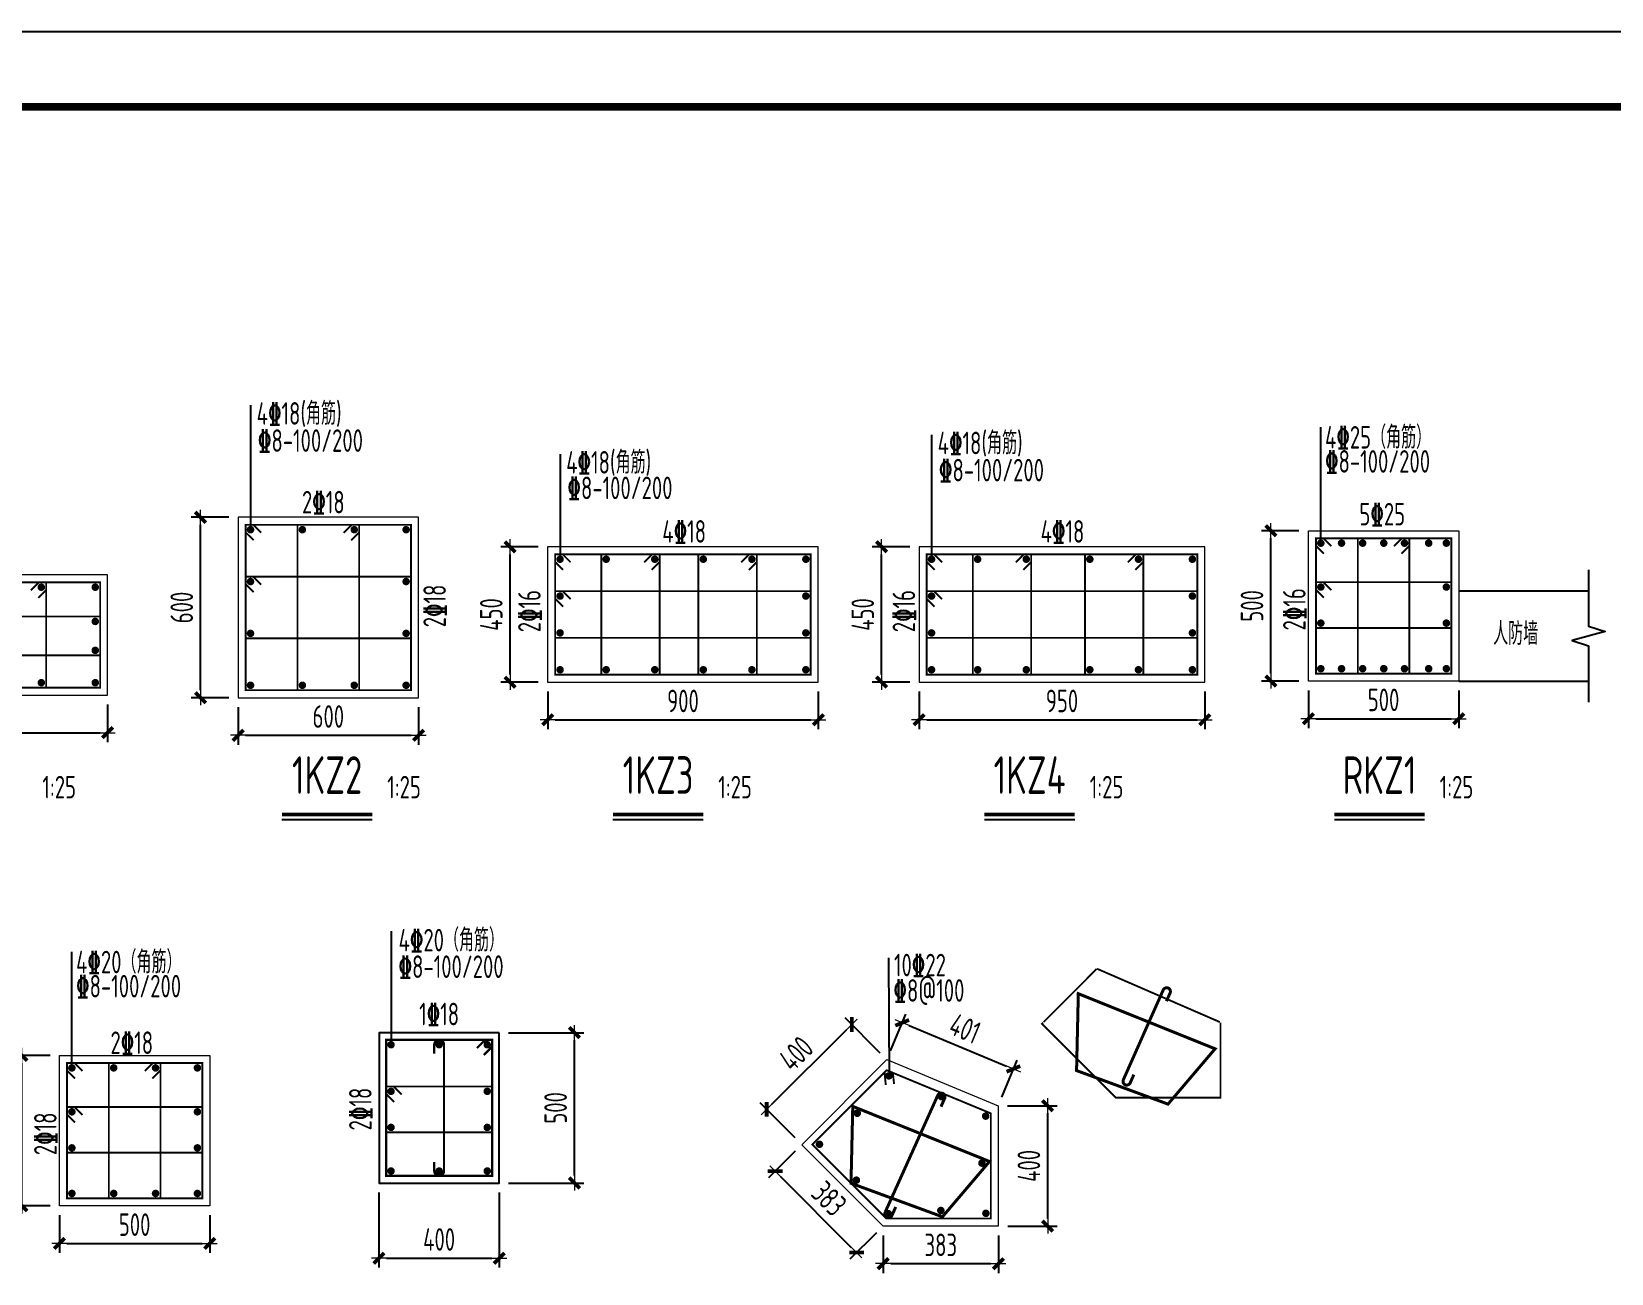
# Model space of a CAD drawing. Extents: x 292423 to 376523, y 106557 to 361882.
# Drawn here: x 341697 to 362713, y 345364 to 361882 of the extents above; entities that cross this region are included whole.
import ezdxf
from ezdxf.enums import TextEntityAlignment as Align

# ---------------------------------------------------------------- set-up
doc = ezdxf.new("R2010")
doc.units = 0
doc.header["$LTSCALE"] = 1000
doc.layers.get('0').update_dxf_attribs({"linetype": 'CONTINUOUS'})
doc.layers.get('Defpoints').update_dxf_attribs({"linetype": 'CONTINUOUS'})
for name, color, linetype in [('1508', 2, 'CONTINUOUS'), ('COLU_DE', 7, 'CONTINUOUS'), ('NUM', 7, 'CONTINUOUS'), ('TEXT', 7, 'CONTINUOUS'), ('THICK', 6, 'CONTINUOUS'), ('THIN', 7, 'CONTINUOUS'), ('tk', 7, 'CONTINUOUS'), ('柱', 2, 'CONTINUOUS')]:
    doc.layers.add(name, color=color, linetype=linetype)
for name, color, linetype, lineweight in [('REIN', 6, 'CONTINUOUS', 18), ('Z-柱大样外框', 7, 'ByLayer', 18), ('Z-详图标注', 3, 'CONTINUOUS', 18)]:
    doc.layers.add(name, color=color, linetype=linetype, lineweight=lineweight)
doc.styles.get("Standard").update_dxf_attribs({"font": 'tssdeng.shx', "width": 0.7, "bigfont": 'tssdchn.shx'})
doc.styles.add('TCCAD_Dimension', font='Tssdeng.shx', dxfattribs={"width": 0.7, "bigfont": 'tssdchn.shx'})
doc.dimstyles.new('TCCAD_25_100', dxfattribs={"dimtxt": 300, "dimasz": 100, "dimexe": 125, "dimexo": 125, "dimgap": 100, "dimtad": 1, "dimdec": 0, "dimlfac": 0.25, "dimzin": 0, "dimdsep": 46, "dimtxsty": 'TCCAD_Dimension', "dimblk": '_TCDBK25_100', "dimcen": 0, "dimclrt": 7, "dimadec": 0, "dimazin": 0, "dimtfac": 1, "dimtdec": 0, "dimtix": 1, "dimtmove": 2, "dimatfit": 3, "dimfxl": 1, "dimtolj": 1, "dimtzin": 0, "dimarcsym": 0})

# ---------------------------------------------------------------- blocks, each defined once
blk = doc.blocks.new('_TCDBK25_100')
blk.add_line((-1, 0), (1, 0))
at = {"const_width": 0.5}
blk.add_lwpolyline([(-0.7, -0.7), (0.7, 0.7)], dxfattribs=at)
blk = doc.blocks.new('*D200')
at = {"layer": 'Defpoints', "color": 0}
for p in [(347918, 348566), (348918, 348566), (347918, 346566)]:
    blk.add_point(p, dxfattribs=at)
at = {"layer": 'Z-详图标注', "color": 0, "lineweight": -2}
for p, q in [((348043, 348566), (349043, 348566)), ((348918, 346666), (348918, 348466)), ((348043, 346566), (349043, 346566))]:
    blk.add_line(p, q, dxfattribs=at)
at = {"layer": 'Z-详图标注', "color": 0, "lineweight": -2, "xscale": 100, "yscale": 100, "zscale": 100}
for p, rotation in [((348918, 348566), 90), ((348918, 346566), 270)]:
    blk.add_blockref('_TCDBK25_100', p, dxfattribs=dict(at, rotation=rotation))
at = {"layer": 'Z-详图标注', "color": 7, "insert": (348668, 347566), "char_height": 300, "attachment_point": 5, "rotation": 90, "style": 'TCCAD_Dimension'}
blk.add_mtext('\\A1;500', dxfattribs=at)
blk = doc.blocks.new('*D201')
at = {"layer": 'Defpoints', "color": 0}
for p in [(346318, 346566), (347918, 346566), (347918, 345566)]:
    blk.add_point(p, dxfattribs=at)
at = {"layer": 'Z-详图标注', "color": 0, "lineweight": -2}
for p, q in [((346318, 346441), (346318, 345441)), ((347918, 346441), (347918, 345441)), ((346418, 345566), (347818, 345566))]:
    blk.add_line(p, q, dxfattribs=at)
at = {"layer": 'Z-详图标注', "color": 0, "lineweight": -2, "xscale": 100, "yscale": 100, "zscale": 100, "rotation": 180}
blk.add_blockref('_TCDBK25_100', (346318, 345566), dxfattribs=at)
at = {"layer": 'Z-详图标注', "color": 0, "lineweight": -2, "xscale": 100, "yscale": 100, "zscale": 100}
blk.add_blockref('_TCDBK25_100', (347918, 345566), dxfattribs=at)
at = {"layer": 'Z-详图标注', "color": 7, "insert": (347118, 345816), "char_height": 300, "attachment_point": 5, "style": 'TCCAD_Dimension'}
blk.add_mtext('\\A1;400', dxfattribs=at)
blk = doc.blocks.new('*D202')
at = {"layer": 'Defpoints', "color": 0}
for p in [(351941, 347078), (353025, 345994), (352672, 345641)]:
    blk.add_point(p, dxfattribs=at)
at = {"layer": 'Z-详图标注', "color": 0, "lineweight": -2}
for p, q in [((351853, 346990), (351499, 346636)), ((351658, 346654), (352601, 345711)), ((352937, 345906), (352583, 345552))]:
    blk.add_line(p, q, dxfattribs=at)
at = {"layer": 'Z-详图标注', "color": 0, "lineweight": -2, "xscale": 100, "yscale": 100, "zscale": 100}
for p, rotation in [((351588, 346725), 134.9999999998575), ((352672, 345641), 314.9999999998575)]:
    blk.add_blockref('_TCDBK25_100', p, dxfattribs=dict(at, rotation=rotation))
at = {"layer": 'Z-详图标注', "color": 7, "insert": (352306, 346360), "char_height": 300, "attachment_point": 5, "rotation": 315, "style": 'TCCAD_Dimension'}
blk.add_mtext('\\A1;383', dxfattribs=at)
blk = doc.blocks.new('*D203')
at = {"layer": 'Defpoints', "color": 0}
for p in [(353025, 345994), (354558, 345994), (354558, 345494)]:
    blk.add_point(p, dxfattribs=at)
at = {"layer": 'Z-详图标注', "color": 0, "lineweight": -2}
for p, q in [((353025, 345869), (353025, 345369)), ((354558, 345869), (354558, 345369)), ((353125, 345494), (354458, 345494))]:
    blk.add_line(p, q, dxfattribs=at)
at = {"layer": 'Z-详图标注', "color": 0, "lineweight": -2, "xscale": 100, "yscale": 100, "zscale": 100, "rotation": 180}
blk.add_blockref('_TCDBK25_100', (353025, 345494), dxfattribs=at)
at = {"layer": 'Z-详图标注', "color": 0, "lineweight": -2, "xscale": 100, "yscale": 100, "zscale": 100}
blk.add_blockref('_TCDBK25_100', (354558, 345494), dxfattribs=at)
at = {"layer": 'Z-详图标注', "color": 7, "insert": (353792, 345744), "char_height": 300, "attachment_point": 5, "style": 'TCCAD_Dimension'}
blk.add_mtext('\\A1;383', dxfattribs=at)
blk = doc.blocks.new('*D204')
at = {"layer": 'Defpoints', "color": 0}
for p in [(354555, 347594), (355214, 347594), (354558, 345994)]:
    blk.add_point(p, dxfattribs=at)
at = {"layer": 'Z-详图标注', "color": 0, "lineweight": -2}
for p, q in [((354680, 347594), (355339, 347594)), ((355214, 346094), (355214, 347494)), ((354683, 345994), (355339, 345994))]:
    blk.add_line(p, q, dxfattribs=at)
at = {"layer": 'Z-详图标注', "color": 0, "lineweight": -2, "xscale": 100, "yscale": 100, "zscale": 100}
for p, rotation in [((355214, 347594), 90), ((355214, 345994), 270)]:
    blk.add_blockref('_TCDBK25_100', p, dxfattribs=dict(at, rotation=rotation))
at = {"layer": 'Z-详图标注', "color": 7, "insert": (354964, 346794), "char_height": 300, "attachment_point": 5, "rotation": 90, "style": 'TCCAD_Dimension'}
blk.add_mtext('\\A1;400', dxfattribs=at)
blk = doc.blocks.new('*D205')
at = {"layer": 'Defpoints', "color": 0}
for p in [(352609, 348675), (353075, 348207), (351941, 347078)]:
    blk.add_point(p, dxfattribs=at)
at = {"layer": 'Z-详图标注', "color": 0, "lineweight": -2}
for p, q in [((352987, 348296), (352521, 348764)), ((351546, 347617), (352538, 348605)), ((351853, 347167), (351387, 347635))]:
    blk.add_line(p, q, dxfattribs=at)
at = {"layer": 'Z-详图标注', "color": 0, "lineweight": -2, "xscale": 100, "yscale": 100, "zscale": 100}
for p, rotation in [((352609, 348675), 44.883734676522), ((351475, 347546), 224.883734676522)]:
    blk.add_blockref('_TCDBK25_100', p, dxfattribs=dict(at, rotation=rotation))
at = {"layer": 'Z-详图标注', "color": 7, "insert": (351866, 348288), "char_height": 300, "attachment_point": 5, "rotation": 44.8837, "style": 'TCCAD_Dimension'}
blk.add_mtext('\\A1;400', dxfattribs=at)
blk = doc.blocks.new('*D206')
at = {"layer": 'Defpoints', "color": 0}
for p in [(353075, 348207), (354758, 348085), (354555, 347594)]:
    blk.add_point(p, dxfattribs=at)
at = {"layer": 'Z-详图标注', "color": 0, "lineweight": -2}
for p, q in [((353123, 348323), (353326, 348813)), ((353370, 348660), (354666, 348123)), ((354603, 347710), (354806, 348200))]:
    blk.add_line(p, q, dxfattribs=at)
at = {"layer": 'Z-详图标注', "color": 0, "lineweight": -2, "xscale": 100, "yscale": 100, "zscale": 100}
for p, rotation in [((353278, 348698), 157.5000000000716), ((354758, 348085), 337.5000000000716)]:
    blk.add_blockref('_TCDBK25_100', p, dxfattribs=dict(at, rotation=rotation))
at = {"layer": 'Z-详图标注', "color": 7, "insert": (354114, 348622), "char_height": 300, "attachment_point": 5, "rotation": 337.5, "style": 'TCCAD_Dimension'}
blk.add_mtext('\\A1;401', dxfattribs=at)
blk = doc.blocks.new('*D264')
at = {"layer": 'Defpoints', "color": 0}
for p in [(342067, 346263), (344067, 346263), (344067, 345763)]:
    blk.add_point(p, dxfattribs=at)
at = {"layer": 'Z-详图标注', "color": 0, "lineweight": -2}
for p, q in [((342067, 346138), (342067, 345638)), ((344067, 346138), (344067, 345638)), ((342167, 345763), (343967, 345763))]:
    blk.add_line(p, q, dxfattribs=at)
at = {"layer": 'Z-详图标注', "color": 0, "lineweight": -2, "xscale": 100, "yscale": 100, "zscale": 100, "rotation": 180}
blk.add_blockref('_TCDBK25_100', (342067, 345763), dxfattribs=at)
at = {"layer": 'Z-详图标注', "color": 0, "lineweight": -2, "xscale": 100, "yscale": 100, "zscale": 100}
blk.add_blockref('_TCDBK25_100', (344067, 345763), dxfattribs=at)
at = {"layer": 'Z-详图标注', "color": 7, "insert": (343067, 346013), "char_height": 300, "attachment_point": 5, "style": 'TCCAD_Dimension'}
blk.add_mtext('\\A1;500', dxfattribs=at)
blk = doc.blocks.new('*D265')
at = {"layer": 'Defpoints', "color": 0}
for p in [(341567, 348263), (342067, 348263), (342067, 346263)]:
    blk.add_point(p, dxfattribs=at)
at = {"layer": 'Z-详图标注', "color": 0, "lineweight": -2}
for p, q in [((341942, 348263), (341442, 348263)), ((341567, 346363), (341567, 348163)), ((341942, 346263), (341442, 346263))]:
    blk.add_line(p, q, dxfattribs=at)
at = {"layer": 'Z-详图标注', "color": 0, "lineweight": -2, "xscale": 100, "yscale": 100, "zscale": 100}
for p, rotation in [((341567, 348263), 90), ((341567, 346263), 270)]:
    blk.add_blockref('_TCDBK25_100', p, dxfattribs=dict(at, rotation=rotation))
at = {"layer": 'Z-详图标注', "color": 7, "insert": (341317, 347263), "char_height": 300, "attachment_point": 5, "rotation": 90, "style": 'TCCAD_Dimension'}
blk.add_mtext('\\A1;500', dxfattribs=at)
blk = doc.blocks.new('*D282')
at = {"layer": 'Defpoints', "color": 0}
for p in [(344444, 353022), (346844, 353022), (346844, 352522)]:
    blk.add_point(p, dxfattribs=at)
at = {"layer": 'Z-详图标注', "color": 0, "lineweight": -2}
for p, q in [((344444, 352897), (344444, 352397)), ((346844, 352897), (346844, 352397)), ((344544, 352522), (346744, 352522))]:
    blk.add_line(p, q, dxfattribs=at)
at = {"layer": 'Z-详图标注', "color": 0, "lineweight": -2, "xscale": 100, "yscale": 100, "zscale": 100, "rotation": 180}
blk.add_blockref('_TCDBK25_100', (344444, 352522), dxfattribs=at)
at = {"layer": 'Z-详图标注', "color": 0, "lineweight": -2, "xscale": 100, "yscale": 100, "zscale": 100}
blk.add_blockref('_TCDBK25_100', (346844, 352522), dxfattribs=at)
at = {"layer": 'Z-详图标注', "color": 7, "insert": (345644, 352772), "char_height": 300, "attachment_point": 5, "style": 'TCCAD_Dimension'}
blk.add_mtext('\\A1;600', dxfattribs=at)
blk = doc.blocks.new('*D283')
at = {"layer": 'Defpoints', "color": 0}
for p in [(343944, 355422), (344444, 355422), (344444, 353022)]:
    blk.add_point(p, dxfattribs=at)
at = {"layer": 'Z-详图标注', "color": 0, "lineweight": -2}
for p, q in [((344319, 355422), (343819, 355422)), ((343944, 353122), (343944, 355322)), ((344319, 353022), (343819, 353022))]:
    blk.add_line(p, q, dxfattribs=at)
at = {"layer": 'Z-详图标注', "color": 0, "lineweight": -2, "xscale": 100, "yscale": 100, "zscale": 100}
for p, rotation in [((343944, 355422), 90), ((343944, 353022), 270)]:
    blk.add_blockref('_TCDBK25_100', p, dxfattribs=dict(at, rotation=rotation))
at = {"layer": 'Z-详图标注', "color": 7, "insert": (343694, 354222), "char_height": 300, "attachment_point": 5, "rotation": 90, "style": 'TCCAD_Dimension'}
blk.add_mtext('\\A1;600', dxfattribs=at)
blk = doc.blocks.new('*D315')
at = {"layer": 'Defpoints', "color": 0}
for p in [(339508, 353057), (342708, 353057), (342708, 352557)]:
    blk.add_point(p, dxfattribs=at)
at = {"layer": 'Z-详图标注', "color": 0, "lineweight": -2}
for p, q in [((339508, 352932), (339508, 352432)), ((342708, 352932), (342708, 352432)), ((339608, 352557), (342608, 352557))]:
    blk.add_line(p, q, dxfattribs=at)
at = {"layer": 'Z-详图标注', "color": 0, "lineweight": -2, "xscale": 100, "yscale": 100, "zscale": 100, "rotation": 180}
blk.add_blockref('_TCDBK25_100', (339508, 352557), dxfattribs=at)
at = {"layer": 'Z-详图标注', "color": 0, "lineweight": -2, "xscale": 100, "yscale": 100, "zscale": 100}
blk.add_blockref('_TCDBK25_100', (342708, 352557), dxfattribs=at)
at = {"layer": 'Z-详图标注', "color": 7, "insert": (341108, 352807), "char_height": 300, "attachment_point": 5, "style": 'TCCAD_Dimension'}
blk.add_mtext('\\A1;800', dxfattribs=at)
blk = doc.blocks.new('*D319')
at = {"layer": 'Defpoints', "color": 0}
for p in [(348562, 353229), (352162, 353229), (352162, 352729)]:
    blk.add_point(p, dxfattribs=at)
at = {"layer": 'Z-详图标注', "color": 0, "lineweight": -2}
for p, q in [((348562, 353104), (348562, 352604)), ((352162, 353104), (352162, 352604)), ((348662, 352729), (352062, 352729))]:
    blk.add_line(p, q, dxfattribs=at)
at = {"layer": 'Z-详图标注', "color": 0, "lineweight": -2, "xscale": 100, "yscale": 100, "zscale": 100, "rotation": 180}
blk.add_blockref('_TCDBK25_100', (348562, 352729), dxfattribs=at)
at = {"layer": 'Z-详图标注', "color": 0, "lineweight": -2, "xscale": 100, "yscale": 100, "zscale": 100}
blk.add_blockref('_TCDBK25_100', (352162, 352729), dxfattribs=at)
at = {"layer": 'Z-详图标注', "color": 7, "insert": (350362, 352979), "char_height": 300, "attachment_point": 5, "style": 'TCCAD_Dimension'}
blk.add_mtext('\\A1;900', dxfattribs=at)
blk = doc.blocks.new('*D320')
at = {"layer": 'Defpoints', "color": 0}
for p in [(348062, 355029), (348562, 355029), (348562, 353229)]:
    blk.add_point(p, dxfattribs=at)
at = {"layer": 'Z-详图标注', "color": 0, "lineweight": -2}
for p, q in [((348437, 355029), (347937, 355029)), ((348062, 353329), (348062, 354929)), ((348437, 353229), (347937, 353229))]:
    blk.add_line(p, q, dxfattribs=at)
at = {"layer": 'Z-详图标注', "color": 0, "lineweight": -2, "xscale": 100, "yscale": 100, "zscale": 100}
for p, rotation in [((348062, 355029), 90), ((348062, 353229), 270)]:
    blk.add_blockref('_TCDBK25_100', p, dxfattribs=dict(at, rotation=rotation))
at = {"layer": 'Z-详图标注', "color": 7, "insert": (347812, 354129), "char_height": 300, "attachment_point": 5, "rotation": 90, "style": 'TCCAD_Dimension'}
blk.add_mtext('\\A1;450', dxfattribs=at)
blk = doc.blocks.new('*D342')
at = {"layer": 'Defpoints', "color": 0}
for p in [(353504, 353229), (357304, 353229), (357304, 352729)]:
    blk.add_point(p, dxfattribs=at)
at = {"layer": 'Z-详图标注', "color": 0, "lineweight": -2}
for p, q in [((353504, 353104), (353504, 352604)), ((357304, 353104), (357304, 352604)), ((353604, 352729), (357204, 352729))]:
    blk.add_line(p, q, dxfattribs=at)
at = {"layer": 'Z-详图标注', "color": 0, "lineweight": -2, "xscale": 100, "yscale": 100, "zscale": 100, "rotation": 180}
blk.add_blockref('_TCDBK25_100', (353504, 352729), dxfattribs=at)
at = {"layer": 'Z-详图标注', "color": 0, "lineweight": -2, "xscale": 100, "yscale": 100, "zscale": 100}
blk.add_blockref('_TCDBK25_100', (357304, 352729), dxfattribs=at)
at = {"layer": 'Z-详图标注', "color": 7, "insert": (355404, 352979), "char_height": 300, "attachment_point": 5, "style": 'TCCAD_Dimension'}
blk.add_mtext('\\A1;950', dxfattribs=at)
blk = doc.blocks.new('*D343')
at = {"layer": 'Defpoints', "color": 0}
for p in [(353004, 355029), (353504, 355029), (353504, 353229)]:
    blk.add_point(p, dxfattribs=at)
at = {"layer": 'Z-详图标注', "color": 0, "lineweight": -2}
for p, q in [((353379, 355029), (352879, 355029)), ((353004, 353329), (353004, 354929)), ((353379, 353229), (352879, 353229))]:
    blk.add_line(p, q, dxfattribs=at)
at = {"layer": 'Z-详图标注', "color": 0, "lineweight": -2, "xscale": 100, "yscale": 100, "zscale": 100}
for p, rotation in [((353004, 355029), 90), ((353004, 353229), 270)]:
    blk.add_blockref('_TCDBK25_100', p, dxfattribs=dict(at, rotation=rotation))
at = {"layer": 'Z-详图标注', "color": 7, "insert": (352754, 354129), "char_height": 300, "attachment_point": 5, "rotation": 90, "style": 'TCCAD_Dimension'}
blk.add_mtext('\\A1;450', dxfattribs=at)
blk = doc.blocks.new('A1tk')
at = {"layer": 'tk', "color": 5}
blk.add_lwpolyline([(0, 0), (0, 59400), (84100, 59400), (84100, 0)], close=True, dxfattribs=at)
at = {"layer": 'tk', "const_width": 100}
blk.add_lwpolyline([(2500, 1000), (83100, 1000), (83100, 58400), (2500, 58400)], close=True, dxfattribs=at)
blk = doc.blocks.new('*D851')
at = {"layer": 'Defpoints', "color": 0}
for p in [(358682, 353243), (360682, 353243), (360682, 352743)]:
    blk.add_point(p, dxfattribs=at)
at = {"layer": 'Z-详图标注', "color": 0, "lineweight": -2}
for p, q in [((358682, 353118), (358682, 352618)), ((360682, 353118), (360682, 352618)), ((358782, 352743), (360582, 352743))]:
    blk.add_line(p, q, dxfattribs=at)
at = {"layer": 'Z-详图标注', "color": 0, "lineweight": -2, "xscale": 100, "yscale": 100, "zscale": 100, "rotation": 180}
blk.add_blockref('_TCDBK25_100', (358682, 352743), dxfattribs=at)
at = {"layer": 'Z-详图标注', "color": 0, "lineweight": -2, "xscale": 100, "yscale": 100, "zscale": 100}
blk.add_blockref('_TCDBK25_100', (360682, 352743), dxfattribs=at)
at = {"layer": 'Z-详图标注', "color": 7, "insert": (359682, 352993), "char_height": 300, "attachment_point": 5, "style": 'TCCAD_Dimension'}
blk.add_mtext('\\A1;500', dxfattribs=at)
blk = doc.blocks.new('*D852')
at = {"layer": 'Defpoints', "color": 0}
for p in [(358182, 355243), (358682, 355243), (358682, 353243)]:
    blk.add_point(p, dxfattribs=at)
at = {"layer": 'Z-详图标注', "color": 0, "lineweight": -2}
for p, q in [((358557, 355243), (358057, 355243)), ((358182, 353343), (358182, 355143)), ((358557, 353243), (358057, 353243))]:
    blk.add_line(p, q, dxfattribs=at)
at = {"layer": 'Z-详图标注', "color": 0, "lineweight": -2, "xscale": 100, "yscale": 100, "zscale": 100}
for p, rotation in [((358182, 355243), 90), ((358182, 353243), 270)]:
    blk.add_blockref('_TCDBK25_100', p, dxfattribs=dict(at, rotation=rotation))
at = {"layer": 'Z-详图标注', "color": 7, "insert": (357932, 354243), "char_height": 300, "attachment_point": 5, "rotation": 90, "style": 'TCCAD_Dimension'}
blk.add_mtext('\\A1;500', dxfattribs=at)

msp = doc.modelspace()

# ---------------------------------------------------------------- linework, layer by layer
at = {"layer": 'COLU_DE'}
msp.add_lwpolyline([(347918.3, 348566.1), (346318.3, 348566.1), (346318.3, 346566.1), (347918.3, 346566.1)], close=True, dxfattribs=at)
at = {"layer": 'NUM'}
for p, q in [((360682.4, 354443), (362410.5, 354443)), ((360682.4, 353243), (362410.5, 353243))]:
    msp.add_line(p, q, dxfattribs=at)
at = {"layer": 'REIN', "color": 210}
msp.add_line((353042.7, 348037.2), (353060.2, 347871.4), dxfattribs=at)
at = {"layer": 'REIN', "color": 210, "const_width": 25}
for points in [[(344650.1, 355116.2), (344544, 355222.2), (344544, 355322.2), (346744, 355322.2), (346744, 353122.2), (344544, 353122.2), (344544, 355322.2), (344644, 355322.2), (344750.1, 355216.2)], [(358888.5, 354936.9), (358782.4, 355043), (358782.4, 355143), (360582.4, 355143), (360582.4, 353343), (358782.4, 353343), (358782.4, 355143), (358882.4, 355143), (358988.5, 355036.9)], [(348767.9, 354722.8), (348661.8, 354828.9), (348661.8, 354928.9), (352061.8, 354928.9), (352061.8, 353328.9), (348661.8, 353328.9), (348661.8, 354928.9), (348761.8, 354928.9), (348867.9, 354822.8)], [(353709.9, 354722.8), (353603.8, 354828.9), (353603.8, 354928.9), (357203.8, 354928.9), (357203.8, 353328.9), (353603.8, 353328.9), (353603.8, 354928.9), (353703.8, 354928.9), (353809.9, 354822.8)], [(339714.4, 354350.6), (339608.4, 354456.6), (339608.4, 354556.6), (342608.4, 354556.6), (342608.4, 353156.6), (339608.4, 353156.6), (339608.4, 354556.6), (339708.4, 354556.6), (339814.4, 354450.6)], [(339814.4, 353995.6), (339708.4, 354101.7), (339608.4, 354101.7), (339608.4, 353586.7), (342608.4, 353586.7), (342608.4, 354101.7), (339608.4, 354101.7), (339608.4, 354001.7), (339714.4, 353895.6)], [(355159.9, 348707.9), (355867, 349415)], [(355870.6, 349416.6), (357505, 348707.2)], [(357513.3, 347701.6), (356121.7, 347701.6), (355137.7, 348685.7), (355153.6, 348701.6)], [(357513.3, 348701.6), (357513.3, 347701.6), (357413.3, 347701.6)], [(342273.3, 347956.8), (342167.3, 348062.8), (342167.3, 348162.8), (343967.3, 348162.8), (343967.3, 346362.8), (342167.3, 346362.8), (342167.3, 348162.8), (342267.3, 348162.8), (342373.3, 348056.8)], [(352117.9, 347043), (352082.5, 347078.3), (353070.9, 348066.7), (353071.7, 348066.9), (354457.7, 347492.8), (354458.2, 347492.1), (354458.2, 346094.3), (354358.2, 346094.3)], [(353060.2, 347871.4), (353043.5, 348029.9)], [(353170, 347885.1), (353155, 348027.7)], [(354458.2, 346094.3), (353066.6, 346094.3), (352082.5, 347078.3), (352153.2, 347149)], [(354458.2, 346194.3), (354458.2, 346094.3), (353066.6, 346094.3), (352082.5, 347078.3)]]:
    msp.add_lwpolyline(points, dxfattribs=at)
at = {"layer": 'REIN', "color": 6, "const_width": 50}
for points in [[(344584, 355257.2, 1), (344634, 355257.2, 1)], [(345274, 355257.2, 1), (345324, 355257.2, 1)], [(345964, 355257.2, 1), (346014, 355257.2, 1)], [(346654, 355257.2, 1), (346704, 355257.2, 1)], [(358822.4, 355078, 1), (358872.4, 355078, 1)], [(359098.1, 355078, 1), (359148.1, 355078, 1)], [(359379.1, 355078, 1), (359429.1, 355078, 1)], [(359660.1, 355078, 1), (359710.1, 355078, 1)], [(359935.8, 355078, 1), (359985.8, 355078, 1)], [(360257.3, 355078, 1), (360307.3, 355078, 1)], [(360492.4, 355078, 1), (360542.4, 355078, 1)], [(348701.8, 354863.9, 1), (348751.8, 354863.9, 1)], [(349315.3, 354863.9, 1), (349365.3, 354863.9, 1)], [(349962.2, 354863.9, 1), (350012.2, 354863.9, 1)], [(350607.4, 354863.9, 1), (350657.4, 354863.9, 1)], [(351254.3, 354863.9, 1), (351304.3, 354863.9, 1)], [(351971.8, 354863.9, 1), (352021.8, 354863.9, 1)], [(353643.8, 354863.9, 1), (353693.8, 354863.9, 1)], [(354257.3, 354863.9, 1), (354307.3, 354863.9, 1)], [(354904.2, 354863.9, 1), (354954.2, 354863.9, 1)], [(355749.4, 354863.9, 1), (355799.4, 354863.9, 1)], [(356396.3, 354863.9, 1), (356446.3, 354863.9, 1)], [(357113.8, 354863.9, 1), (357163.8, 354863.9, 1)], [(344584, 354567.2, 1), (344634, 354567.2, 1)], [(346654, 354567.2, 1), (346704, 354567.2, 1)], [(341800.9, 354491.6, 1), (341850.9, 354491.6, 1)], [(342518.4, 354491.6, 1), (342568.4, 354491.6, 1)], [(348701.8, 354373.9, 1), (348751.8, 354373.9, 1)], [(351971.8, 354373.9, 1), (352021.8, 354373.9, 1)], [(353643.8, 354373.9, 1), (353693.8, 354373.9, 1)], [(357113.8, 354373.9, 1), (357163.8, 354373.9, 1)], [(358822.4, 354493.9, 1), (358872.4, 354493.9, 1)], [(360492.4, 354493.9, 1), (360542.4, 354493.9, 1)], [(342518.4, 354036.7, 1), (342568.4, 354036.7, 1)], [(344584, 353877.2, 1), (344634, 353877.2, 1)], [(346654, 353877.2, 1), (346704, 353877.2, 1)], [(348701.8, 353883.9, 1), (348751.8, 353883.9, 1)], [(351971.8, 353883.9, 1), (352021.8, 353883.9, 1)], [(353643.8, 353883.9, 1), (353693.8, 353883.9, 1)], [(357113.8, 353883.9, 1), (357163.8, 353883.9, 1)], [(358822.4, 354014.1, 1), (358872.4, 354014.1, 1)], [(360492.4, 354014.1, 1), (360542.4, 354014.1, 1)], [(342518.4, 353651.7, 1), (342568.4, 353651.7, 1)], [(348701.8, 353393.9, 1), (348751.8, 353393.9, 1)], [(349315.3, 353393.9, 1), (349365.3, 353393.9, 1)], [(349962.2, 353393.9, 1), (350012.2, 353393.9, 1)], [(350607.4, 353393.9, 1), (350657.4, 353393.9, 1)], [(351254.3, 353393.9, 1), (351304.3, 353393.9, 1)], [(351971.8, 353393.9, 1), (352021.8, 353393.9, 1)], [(353643.8, 353393.9, 1), (353693.8, 353393.9, 1)], [(354257.3, 353393.9, 1), (354307.3, 353393.9, 1)], [(354904.2, 353393.9, 1), (354954.2, 353393.9, 1)], [(355749.4, 353393.9, 1), (355799.4, 353393.9, 1)], [(356396.3, 353393.9, 1), (356446.3, 353393.9, 1)], [(357113.8, 353393.9, 1), (357163.8, 353393.9, 1)], [(358822.4, 353408, 1), (358872.4, 353408, 1)], [(359098.1, 353408, 1), (359148.1, 353408, 1)], [(359379.1, 353408, 1), (359429.1, 353408, 1)], [(359660.1, 353408, 1), (359710.1, 353408, 1)], [(359935.8, 353408, 1), (359985.8, 353408, 1)], [(360257.3, 353408, 1), (360307.3, 353408, 1)], [(360492.4, 353408, 1), (360542.4, 353408, 1)], [(341800.9, 353221.6, 1), (341850.9, 353221.6, 1)], [(342518.4, 353221.6, 1), (342568.4, 353221.6, 1)], [(344584, 353187.2, 1), (344634, 353187.2, 1)], [(345274, 353187.2, 1), (345324, 353187.2, 1)], [(345964, 353187.2, 1), (346014, 353187.2, 1)], [(346654, 353187.2, 1), (346704, 353187.2, 1)], [(342207.3, 348097.8, 1), (342257.3, 348097.8, 1)], [(342763.9, 348097.8, 1), (342813.9, 348097.8, 1)], [(343320.6, 348097.8, 1), (343370.6, 348097.8, 1)], [(343877.3, 348097.8, 1), (343927.3, 348097.8, 1)], [(353076.7, 347992, 1), (353126.7, 347992, 1)], [(346453.3, 347786.2, 1), (346503.3, 347786.2, 1)], [(347733.3, 347786.2, 1), (347783.3, 347786.2, 1)], [(353774.8, 347716.9, 1), (353824.8, 347716.9, 1)], [(342207.3, 347513.7, 1), (342257.3, 347513.7, 1)], [(343877.3, 347513.7, 1), (343927.3, 347513.7, 1)], [(352655.3, 347494.8, 1), (352705.3, 347494.8, 1)], [(354364, 347456.2, 1), (354414, 347456.2, 1)], [(346453.3, 347306.5, 1), (346503.3, 347306.5, 1)], [(347733.3, 347306.5, 1), (347783.3, 347306.5, 1)], [(342207.3, 347034, 1), (342257.3, 347034, 1)], [(343877.3, 347034, 1), (343927.3, 347034, 1)], [(352153, 347081.7, 1), (352203, 347081.7, 1)], [(354314.5, 346831.2, 1), (354364.5, 346831.2, 1)], [(352643.9, 346604.7, 1), (352693.9, 346604.7, 1)], [(342207.3, 346427.8, 1), (342257.3, 346427.8, 1)], [(342763.9, 346427.8, 1), (342813.9, 346427.8, 1)], [(343320.6, 346427.8, 1), (343370.6, 346427.8, 1)], [(343877.3, 346427.8, 1), (343927.3, 346427.8, 1)], [(353068.5, 346159.3, 1), (353118.5, 346159.3, 1)], [(353767.6, 346201.2, 1), (353817.6, 346201.2, 1)], [(354367, 346163.6, 1), (354417, 346163.6, 1)]]:
    msp.add_lwpolyline(points, format="xyb", close=True, dxfattribs=at)
at = {"layer": 'REIN', "color": 6, "const_width": 25}
for points in [[(345848, 355216.2), (345954, 355322.2), (346054, 355322.2), (346054, 353122.2), (345234, 353122.2), (345234, 355322.2), (346054, 355322.2), (346054, 355222.2), (345948, 355116.2)], [(359819.7, 355036.9), (359925.8, 355143), (360025.8, 355143), (360025.8, 353343), (359339.1, 353343), (359339.1, 355143), (360025.8, 355143), (360025.8, 355043), (359919.7, 354936.9)], [(349846.1, 354822.8), (349952.2, 354928.9), (350052.2, 354928.9), (350052.2, 353328.9), (349275.3, 353328.9), (349275.3, 354928.9), (350052.2, 354928.9), (350052.2, 354828.9), (349946.1, 354722.8)], [(351138.2, 354822.8), (351244.3, 354928.9), (351344.3, 354928.9), (351344.3, 353328.9), (350567.4, 353328.9), (350567.4, 354928.9), (351344.3, 354928.9), (351344.3, 354828.9), (351238.2, 354722.8)], [(354788.1, 354822.8), (354894.2, 354928.9), (354994.2, 354928.9), (354994.2, 353328.9), (354217.3, 353328.9), (354217.3, 354928.9), (354994.2, 354928.9), (354994.2, 354828.9), (354888.1, 354722.8)], [(356280.2, 354822.8), (356386.3, 354928.9), (356486.3, 354928.9), (356486.3, 353328.9), (355709.4, 353328.9), (355709.4, 354928.9), (356486.3, 354928.9), (356486.3, 354828.9), (356380.2, 354722.8)], [(341684.8, 354450.6), (341790.9, 354556.6), (341890.9, 354556.6), (341890.9, 353156.6), (341043.4, 353156.6), (341043.4, 354556.6), (341890.9, 354556.6), (341890.9, 354456.6), (341784.8, 354350.6)], [(344650.1, 354426.2), (344544, 354532.2), (344544, 354632.2), (346744, 354632.2), (346744, 353812.2), (344544, 353812.2), (344544, 354632.2), (344644, 354632.2), (344750.1, 354526.2)], [(358888.5, 354352.8), (358782.4, 354458.9), (358782.4, 354558.9), (360582.4, 354558.9), (360582.4, 353949.1), (358782.4, 353949.1), (358782.4, 354558.9), (358882.4, 354558.9), (358988.5, 354452.8)], [(348767.9, 354232.8), (348661.8, 354338.9), (348661.8, 354438.9), (352061.8, 354438.9), (352061.8, 353818.9), (348661.8, 353818.9), (348661.8, 354438.9), (348761.8, 354438.9), (348867.9, 354332.8)], [(353709.9, 354232.8), (353603.8, 354338.9), (353603.8, 354438.9), (357203.8, 354438.9), (357203.8, 353818.9), (353603.8, 353818.9), (353603.8, 354438.9), (353703.8, 354438.9), (353809.9, 354332.8)], [(343204.5, 348056.8), (343310.6, 348162.8), (343410.6, 348162.8), (343410.6, 346362.8), (342723.9, 346362.8), (342723.9, 348162.8), (343410.6, 348162.8), (343410.6, 348062.8), (343304.5, 347956.8)], [(346519.4, 347645.2), (346413.3, 347751.2), (346413.3, 347851.2), (347823.3, 347851.2), (347823.3, 347241.5), (346413.3, 347241.5), (346413.3, 347851.2), (346513.3, 347851.2), (346619.4, 347745.2)], [(342273.3, 347372.6), (342167.3, 347478.7), (342167.3, 347578.7), (343967.3, 347578.7), (343967.3, 346969), (342167.3, 346969), (342167.3, 347578.7), (342267.3, 347578.7), (342373.3, 347472.6)]]:
    msp.add_lwpolyline(points, dxfattribs=at)
at = {"layer": 'REIN'}
for points, const_width in [([(355598, 348062.2), (355621.3, 349085.1), (357440.9, 348351.9), (356814.5, 347616.1), (355598, 348062.2)], 40), ([(347713.9, 348269.8), (347823.3, 348379.2), (347823.3, 348471.1), (346413.3, 348471.1), (346413.3, 346661.1), (347823.3, 346661.1), (347823.3, 348471.1), (347731.4, 348471.1), (347622, 348361.8)], 30), ([(352597.5, 346563.3), (352620.8, 347586.2), (354440.3, 346853), (353814, 346117.2), (352597.5, 346563.3)], 40)]:
    msp.add_lwpolyline(points, dxfattribs=dict(at, const_width=const_width))
for points, const_width in [([(356360.1, 348008.6), (356311.5, 347898.9, -1), (356220.1, 347939.4), (356750.8, 349134.6, -1), (356842.2, 349094), (356793.6, 348984.3)], 40), ([(347053.3, 348286.1), (347053.3, 348406.1, -1), (347183.3, 348406.1), (347183.3, 346726.1, -1), (347053.3, 346726.1), (347053.3, 346846.1)], 30), ([(353192.3, 346248.3), (353143.7, 346138.6, -1), (353052.3, 346179.1), (353751.5, 347732.5, -1), (353842.9, 347692), (353794.3, 347582.3)], 40)]:
    msp.add_lwpolyline(points, format="xyb", dxfattribs=dict(at, const_width=const_width))
at = {"layer": 'REIN', "const_width": 50}
for points in [[(346453.3, 348406.1, 1), (346503.3, 348406.1, 1)], [(347093.3, 348406.1, 1), (347143.3, 348406.1, 1)], [(347733.3, 348406.1, 1), (347783.3, 348406.1, 1)], [(346453.3, 346726.1, 1), (346503.3, 346726.1, 1)], [(347093.3, 346726.1, 1), (347143.3, 346726.1, 1)], [(347733.3, 346726.1, 1), (347783.3, 346726.1, 1)]]:
    msp.add_lwpolyline(points, format="xyb", close=True, dxfattribs=at)
at = {"layer": 'TEXT'}
for p, q in [((344610, 356912.6), (344609, 355257.2)), ((353669.8, 356519.2), (353668.7, 354863.9)), ((348727.8, 356262.1), (348726.8, 354863.9)), ((346478.3, 349917.9), (346478.3, 348406.1)), ((353098, 349563.3), (353105.9, 347967.4))]:
    msp.add_line(p, q, dxfattribs=at)
at = {"layer": 'THICK', "const_width": 50}
for points in [[(345027.4, 351467.8), (346227.4, 351467.8)], [(349431, 351467.8), (350631, 351467.8)], [(354373, 351467.8), (355573, 351467.8)], [(359028.3, 351467.8), (360228.3, 351467.8)]]:
    msp.add_lwpolyline(points, dxfattribs=at)
at = {"layer": 'THIN'}
for p, q in [((345027.4, 351402.8), (346227.4, 351402.8)), ((349431, 351402.8), (350631, 351402.8)), ((354373, 351402.8), (355573, 351402.8)), ((359028.3, 351402.8), (360228.3, 351402.8))]:
    msp.add_line(p, q, dxfattribs=at)
msp.add_lwpolyline([(362410.5, 354723), (362410.5, 353973), (362630.5, 353903), (362190.5, 353783), (362410.5, 353713), (362410.5, 352963)], dxfattribs=at)
at = {"layer": 'Z-柱大样外框'}
for points in [[(346844, 353022.2), (346844, 355422.2), (344444, 355422.2), (344444, 353022.2)], [(360682.4, 355243), (360682.4, 353243), (358682.4, 353243), (358682.4, 355243)], [(352161.8, 353228.9), (352161.8, 355028.9), (348561.8, 355028.9), (348561.8, 353228.9)], [(357303.8, 353228.9), (357303.8, 355028.9), (353503.8, 355028.9), (353503.8, 353228.9)], [(342708.4, 353056.6), (342708.4, 354656.6), (339508.4, 354656.6), (339508.4, 353056.6)], [(344067.3, 348262.8), (344067.3, 346262.8), (342067.3, 346262.8), (342067.3, 348262.8)], [(353074.8, 348207.4), (354554.9, 347594.3), (354554.9, 345994.3), (353025.1, 345994.3), (351943.4, 347076), (353074.8, 348207.4)]]:
    msp.add_lwpolyline(points, close=True, dxfattribs=at)
at = {"layer": '柱'}
for p, q in [((358843.2, 356622.3), (358843.2, 355078)), ((342228.1, 349642.2), (342228.1, 348097.8))]:
    msp.add_line(p, q, dxfattribs=at)

# ---------------------------------------------------------------- block references
at = {"layer": '1508'}
msp.add_blockref('A1tk', (292422.6, 302482.4), dxfattribs=at)

# ---------------------------------------------------------------- texts
at = {"layer": 'TEXT', "width": 0.7}
for s, p in [('4\x8418(角筋)', (344690.6, 356653.4)), ('%%1328-100/200', (344707.3, 356292.4)), ('4\x8418(角筋)', (353750.3, 356260)), ('4\x8418(角筋)', (348808.4, 356002.9)), ('%%1328-100/200', (353767.1, 355899.1)), ('%%1328-100/200', (348825.1, 355663)), ('4%%13220（角筋）', (346578.3, 349647.3)), ('%%1328-100/200', (346578.3, 349294.5)), ('10%%13222', (353169, 349315.9)), ('%%1328@100', (353162.3, 348977.8))]:
    msp.add_text(s, height=300, dxfattribs=at).set_placement(p)
for s, p in [('2\x8418', (345577.6, 355623.9)), ('4%%13218', (350378.3, 355234.4)), ('4%%13218', (355410.9, 355234.4)), ('1%%13218', (347118.3, 348815.1))]:
    msp.add_text(s, height=300, dxfattribs=at).set_placement(p, align=Align.MIDDLE)
for s, p in [('2\x8418', (347057.7, 354242.5)), ('2\x8416', (348318.9, 354173.5)), ('2\x8416', (353300.7, 354173.5)), ('2%%13218', (346069.3, 347550.4))]:
    msp.add_text(s, height=300, rotation=90, dxfattribs=at).set_placement(p, align=Align.MIDDLE)
for s, p in [('1KZ2', (345627.4, 351592.8)), ('1KZ3', (350031, 351592.8)), ('1KZ4', (354973, 351592.8)), ('RKZ1', (359628.3, 351592.8))]:
    msp.add_text(s, height=500, dxfattribs=at).set_placement(p, align=Align.BOTTOM_CENTER)
for p in [(341839.4, 351592.8), (346427.4, 351592.8), (350831, 351592.8), (355773, 351592.8), (360428.3, 351592.8)]:
    msp.add_text('1:25', height=300, dxfattribs=at).set_placement(p, align=Align.BOTTOM_LEFT)
at = {"layer": '柱', "width": 0.7}
for s, p in [('4%%13225（角筋）', (358903.2, 356636.3)), ('%%1328-100/200', (358903.2, 356315.4)), ('4%%13220（角筋）', (342288.1, 349656.1)), ('%%1328-100/200', (342288.1, 349335.2))]:
    msp.add_text(s, height=300, dxfattribs=at).set_placement(p, align=Align.TOP_LEFT)
for s, p in [('5%%13225', (359360.4, 355313.6)), ('人防墙', (361140.5, 353724.6)), ('2%%13218', (342745.2, 348283))]:
    msp.add_text(s, height=300, dxfattribs=at).set_placement(p)
for s, p in [('2%%13216', (358644.8, 353916.8)), ('2%%13218', (342029.7, 346936.7))]:
    msp.add_text(s, height=300, rotation=90, dxfattribs=at).set_placement(p)

# ---------------------------------------------------------------- dimensions: what is measured, and where the dimension line sits
at = {"layer": 'Z-详图标注'}
for base, p1, p2, angle, picture, middle in [((343944, 355422.2), (344444, 353022.2), (344444, 355422.2), 90, '*D283', (343694, 354222.2)), ((358182.4, 355243), (358682.4, 353243), (358682.4, 355243), 90, '*D852', (357932.4, 354243)), ((348061.8, 355028.9), (348561.8, 353228.9), (348561.8, 355028.9), 90, '*D320', (347811.8, 354128.9)), ((353003.8, 355028.9), (353503.8, 353228.9), (353503.8, 355028.9), 90, '*D343', (352753.8, 354128.9)), ((341567.3, 348262.8), (342067.3, 346262.8), (342067.3, 348262.8), 90, '*D265', (341317.3, 347262.8)), ((355213.7, 347594.3), (354558.2, 345994.3), (354554.9, 347594.3), 90, '*D204', (354963.7, 346794.3)), ((352671.6, 345640.7), (351941.1, 347078.3), (353025.1, 345994.3), 315, '*D202', (352306.3, 346359.5))]:
    dim = msp.add_linear_dim(base=base, p1=p1, p2=p2, angle=angle, dimstyle='TCCAD_25_100', dxfattribs=at)
    dim.commit()
    dim.dimension.update_dxf_attribs({"geometry": picture, "text_midpoint": middle})
for base, p1, p2, picture, middle in [((352161.8, 352728.9), (348561.8, 353228.9), (352161.8, 353228.9), '*D319', (350361.8, 352978.9)), ((357303.8, 352728.9), (353503.8, 353228.9), (357303.8, 353228.9), '*D342', (355403.8, 352978.9)), ((360682.4, 352743), (358682.4, 353243), (360682.4, 353243), '*D851', (359682.4, 352993)), ((342708.4, 352556.6), (339508.4, 353056.6), (342708.4, 353056.6), '*D315', (341108.4, 352806.6)), ((346844, 352522.2), (344444, 353022.2), (346844, 353022.2), '*D282', (345644, 352772.2)), ((344067.3, 345762.8), (342067.3, 346262.8), (344067.3, 346262.8), '*D264', (343067.3, 346012.8)), ((354558.2, 345494.3), (353025.1, 345994.3), (354558.2, 345994.3), '*D203', (353791.7, 345744.3))]:
    dim = msp.add_linear_dim(base=base, p1=p1, p2=p2, dimstyle='TCCAD_25_100', dxfattribs=at)
    dim.commit()
    dim.dimension.update_dxf_attribs({"geometry": picture, "text_midpoint": middle})
for p1, p2, distance, picture, middle in [((353074.8, 348207.4), (354554.9, 347594.3), 530.8, '*D206', (354113.7, 348622.2)), ((347918.3, 346566.1), (347918.3, 348566.1), -1000, '*D200', (348668.3, 347566.1)), ((351941.1, 347078.3), (353074.8, 348207.4), 660.3, '*D205', (351865.6, 348287.8)), ((346318.3, 346566.1), (347918.3, 346566.1), -1000, '*D201', (347118.3, 345816.1))]:
    dim = msp.add_aligned_dim(p1=p1, p2=p2, distance=distance, dimstyle='TCCAD_25_100', dxfattribs=at)
    dim.commit()
    dim.dimension.update_dxf_attribs({"geometry": picture, "text_midpoint": middle})

doc.saveas('drawing.dxf')
